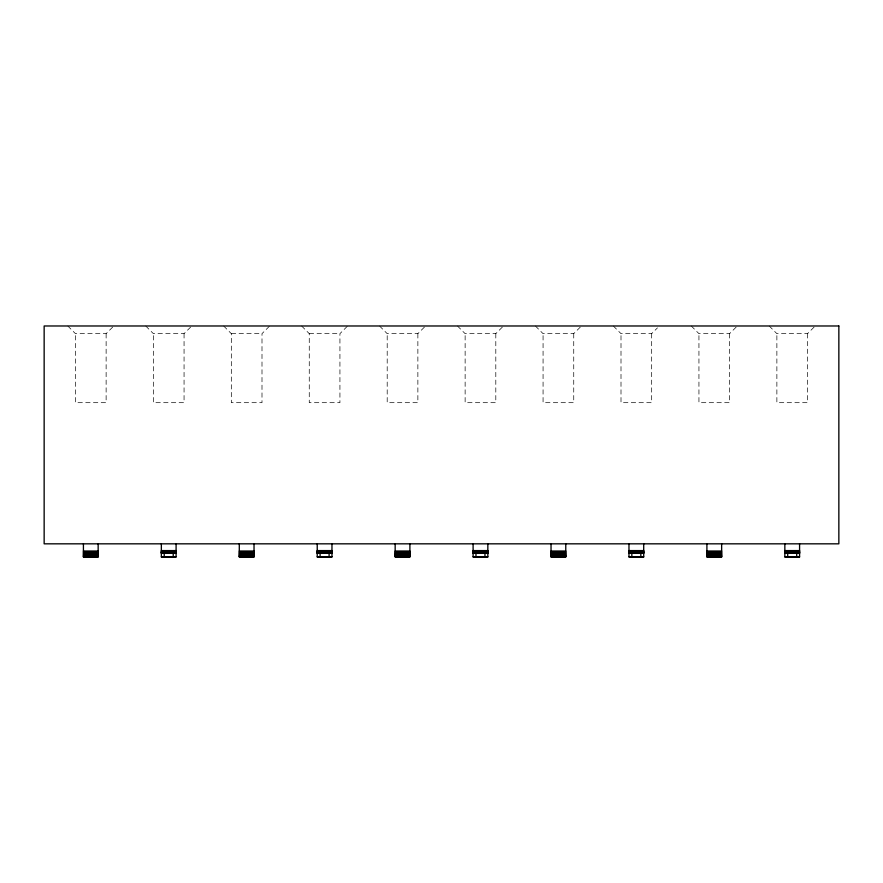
<?xml version="1.0" encoding="UTF-8"?>
<svg xmlns="http://www.w3.org/2000/svg" width="883" height="883" viewBox="0 0 883 883"><rect width="100%" height="100%" fill="white"/><g stroke="black" fill="none" stroke-linecap="round" stroke-linejoin="round"><path stroke-width="0.66" stroke-dasharray="4.42 3.31" d="M67.781 325.982L75.452 333.653L106.126 333.653L113.797 325.982M145.717 325.982L153.388 333.653L184.061 333.653L191.732 325.982M223.653 325.982L231.324 333.653L231.324 402.681L261.997 402.681L261.997 333.653L269.668 325.982M301.589 325.982L309.26 333.653L309.26 402.681L339.933 402.681L339.933 333.653L347.604 325.982M379.524 325.982L387.196 333.653L417.869 333.653L425.54 325.982M457.46 325.982L465.131 333.653L495.805 333.653L503.476 325.982M535.396 325.982L543.067 333.653L573.74 333.653L581.411 325.982M613.332 325.982L621.003 333.653L651.676 333.653L657.438 327.891M691.268 325.982L698.939 333.653L729.612 333.653L737.283 325.982M769.203 325.982L776.874 333.653L807.548 333.653L815.219 325.982M231.324 333.653L261.997 333.653M309.26 333.653L339.933 333.653M807.548 333.653L807.548 402.681L776.874 402.681L776.874 333.653M729.612 333.653L729.612 402.681L698.939 402.681L698.939 333.653M651.676 333.653L651.676 402.681L621.003 402.681L621.003 333.653M573.74 333.653L573.74 402.681L543.067 402.681L543.067 333.653M495.805 333.653L495.805 402.681L465.131 402.681L465.131 333.653M417.869 333.653L417.869 402.681L387.196 402.681L387.196 333.653M184.061 333.653L184.061 402.681L153.388 402.681L153.388 333.653M106.126 333.653L106.126 402.681L75.452 402.681L75.452 333.653"/><path stroke-width="1.32" d="M161.357 550.595L176.092 550.595M317.229 550.595L331.964 550.595M473.1 550.595L487.835 550.595M628.972 550.595L643.707 550.595M784.844 550.595L799.579 550.595M83.421 551.025L98.156 551.025M239.293 551.025L254.028 551.025M395.165 551.025L409.9 551.025M551.036 551.025L565.771 551.025M706.908 551.025L721.643 551.025M161.357 551.069L176.092 551.069M317.229 551.069L331.964 551.069M473.1 551.069L487.835 551.069M628.972 551.069L643.707 551.069M784.844 551.069L799.579 551.069M161.357 551.511L176.092 551.511M317.229 551.511L331.964 551.511M473.1 551.511L487.835 551.511M628.972 551.511L643.707 551.511M784.844 551.511L799.579 551.511M83.421 551.908L98.156 551.908M161.357 551.919L176.092 551.919M239.293 551.908L254.028 551.908M317.229 551.919L331.964 551.919M395.165 551.908L409.9 551.908M473.1 551.919L487.835 551.919M551.036 551.908L565.771 551.908M628.972 551.919L643.707 551.919M706.908 551.908L721.643 551.908M784.844 551.919L799.579 551.919M161.357 552.283L176.092 552.283M317.229 552.283L331.964 552.283M473.1 552.283L487.835 552.283M628.972 552.283L643.707 552.283M784.844 552.283L799.579 552.283M161.357 552.603L176.092 552.603M317.229 552.603L331.964 552.603M473.1 552.603L487.835 552.603M628.972 552.603L643.707 552.603M784.844 552.603L799.579 552.603M83.421 552.758L98.156 552.758M161.357 552.857L176.092 552.857M239.293 552.758L254.028 552.758M317.229 552.857L331.964 552.857M395.165 552.758L409.9 552.758M473.1 552.857L487.835 552.857M551.036 552.758L565.771 552.758M628.972 552.857L643.707 552.857M706.908 552.758L721.643 552.758M784.844 552.857L799.579 552.857M161.357 553.034L176.092 553.034M317.229 553.034L331.964 553.034M473.1 553.034L487.835 553.034M628.972 553.034L643.707 553.034M784.844 553.034L799.579 553.034M161.357 553.188L176.092 553.188M317.229 553.188L331.964 553.188M473.1 553.188L487.835 553.188M628.972 553.188L643.707 553.188M784.844 553.188L799.579 553.188M83.421 553.575L98.156 553.575M239.293 553.575L254.028 553.575M395.165 553.575L409.9 553.575M551.036 553.575L565.771 553.575M706.908 553.575L721.643 553.575M83.421 554.325L98.156 554.325M239.293 554.325L254.028 554.325M395.165 554.325L409.9 554.325M551.036 554.325L565.771 554.325M706.908 554.325L721.643 554.325M83.421 554.999L98.156 554.999M239.293 554.999L254.028 554.999M395.165 554.999L409.9 554.999M551.036 554.999L565.771 554.999M706.908 554.999L721.643 554.999M83.421 555.595L98.156 555.595M239.293 555.595L254.028 555.595M395.165 555.595L409.9 555.595M551.036 555.595L565.771 555.595M706.908 555.595L721.643 555.595M83.421 556.102L98.156 556.102M239.293 556.102L254.028 556.102M395.165 556.102L409.9 556.102M551.036 556.102L565.771 556.102M706.908 556.102L721.643 556.102M83.421 556.5L98.156 556.5M239.293 556.5L254.028 556.5M395.165 556.5L409.9 556.5M551.036 556.5L565.771 556.5M706.908 556.5L721.643 556.5M83.421 556.787L98.156 556.787M161.357 556.787L176.092 556.787M239.293 556.787L254.028 556.787M317.229 556.787L331.964 556.787M395.165 556.787L409.9 556.787M473.1 556.787L487.835 556.787M551.036 556.787L565.771 556.787M628.972 556.787L643.707 556.787M706.908 556.787L721.643 556.787M784.844 556.787L799.579 556.787M799.579 543.829L799.579 557.018L784.844 557.018L784.844 543.829M796.709 553.188L796.709 557.018M787.713 553.188L787.713 557.018M721.643 543.829L721.643 557.018L706.908 556.963L706.908 543.829M643.707 543.829L643.707 557.018L628.972 557.018L628.972 543.829M640.837 553.188L640.837 557.018M631.842 553.188L631.842 557.018M565.771 543.829L565.771 557.018L551.036 557.018L551.036 543.829M487.835 543.829L487.835 557.018L473.1 557.018L473.1 543.829M484.966 553.188L484.966 557.018M475.97 553.188L475.97 557.018M409.9 543.829L409.9 557.018L395.165 556.963L395.165 543.829M331.964 543.829L331.964 557.018L317.229 557.018L317.229 543.829M329.094 553.188L329.094 557.018M320.099 553.188L320.099 557.018M254.028 543.829L254.028 557.018L239.293 557.018L239.293 543.829M176.092 543.829L176.092 557.018L161.357 557.018L161.357 543.829M173.223 553.188L173.223 557.018M164.227 553.188L164.227 557.018M98.156 543.829L98.156 557.018L83.421 557.018L83.421 543.829M838.85 325.982L44.15 325.982L44.15 543.829L838.85 543.829L838.85 325.982"/></g></svg>
